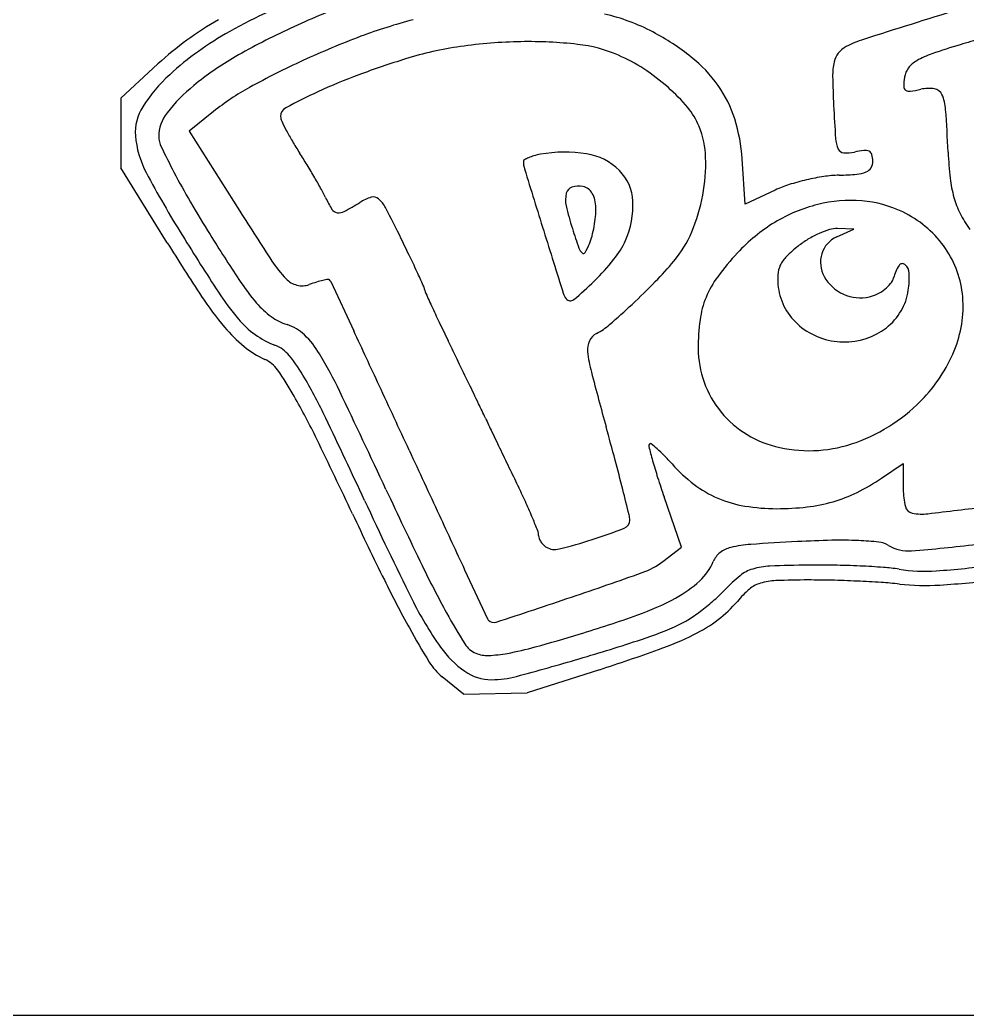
# Model space of a CAD drawing. Extents: x 0 to 8.27, y 0 to 1.29.
# Drawn here: x 3.079 to 3.856, y 0 to 0.816 of the extents above; entities that cross this region are included whole.
import ezdxf

# ---------------------------------------------------------------- set-up
doc = ezdxf.new("R2010")
doc.units = 0
doc.layers.get('0').update_dxf_attribs({"linetype": 'CONTINUOUS'})

msp = doc.modelspace()

# ---------------------------------------------------------------- linework, layer by layer
at = {"color": 7}
for points in [[(3.162085, 0.752106), (3.192604, 0.780153)], [(3.162085, 0.752106), (3.162085, 0.694859)], [(3.238196, 0.741038), (3.218228, 0.724885), (3.259856, 0.659302)], [(3.698957, 0.676708), (3.674385, 0.665239), (3.671885, 0.70229)], [(3.200272, 0.63344), (3.162085, 0.694859)], [(3.749411, 0.638338), (3.763432, 0.644719), (3.749889, 0.645125)], [(3.334348, 0.601621), (3.353175, 0.561312)], [(3.786056, 0.440282), (3.803937, 0.452296), (3.803937, 0.431317)], [(3.606715, 0.372123), (3.62202, 0.383881), (3.607794, 0.425036)], [(3.444163, 0.36533), (3.462985, 0.324962)], [(3.554674, 0.28332), (3.495474, 0.264234)], [(3.443201, 0.263354), (3.425792, 0.277483)], [(3.443201, 0.263354), (3.495474, 0.264229)], [(0, 0), (8.267717, 0)]]:
    msp.add_lwpolyline(points, dxfattribs=at)
for points in [[(3.318428, 0.838197), (3.295375, 0.829157), (3.273008, 0.818636), (3.251483, 0.806706)], [(3.34887, 0.829765), (3.332787, 0.82333), (3.316885, 0.816501), (3.301178, 0.809285)], [(3.84933, 0.824833), (3.823332, 0.816698), (3.79735, 0.808522), (3.771382, 0.800303)], [(3.242425, 0.816459), (3.224402, 0.806194), (3.207685, 0.794012), (3.192604, 0.780153)], [(3.401944, 0.816376), (3.387411, 0.812614), (3.373114, 0.808085), (3.35912, 0.80281)], [(3.598571, 0.806369), (3.586107, 0.812978), (3.572728, 0.81792), (3.558821, 0.821051)], [(3.301178, 0.809285), (3.285738, 0.802193), (3.270662, 0.794415), (3.256002, 0.785977)], [(3.251483, 0.806706), (3.233641, 0.796817), (3.217122, 0.784941), (3.202283, 0.771334)], [(3.35912, 0.80281), (3.342994, 0.796732), (3.327112, 0.790095), (3.311504, 0.782914)], [(3.629961, 0.785845), (3.620202, 0.793599), (3.609693, 0.80047), (3.598571, 0.806369)], [(3.771382, 0.800303), (3.76647, 0.798749), (3.761723, 0.796767), (3.757201, 0.794382)], [(3.867892, 0.800948), (3.862142, 0.799307), (3.856403, 0.797634), (3.850674, 0.795929)], [(3.440652, 0.794411), (3.425418, 0.792228), (3.410404, 0.788844), (3.395769, 0.784297)], [(3.490405, 0.798393), (3.473745, 0.798103), (3.457125, 0.796773), (3.440652, 0.794411)], [(3.536727, 0.796221), (3.521356, 0.797936), (3.50588, 0.798662), (3.490405, 0.798393)], [(3.570253, 0.787331), (3.559638, 0.791926), (3.548325, 0.794925), (3.536727, 0.796221)], [(3.757201, 0.794382), (3.754655, 0.79304), (3.752428, 0.791219), (3.750659, 0.789032)], [(3.850674, 0.795929), (3.842895, 0.793613), (3.835168, 0.791141), (3.827499, 0.788517)], [(3.256002, 0.785977), (3.243964, 0.779048), (3.232572, 0.771166), (3.22195, 0.762415)], [(3.395769, 0.784297), (3.382804, 0.780269), (3.369963, 0.775893), (3.357262, 0.771176)], [(3.591122, 0.776111), (3.584528, 0.780421), (3.577545, 0.784176), (3.570253, 0.787331)], [(3.652051, 0.762497), (3.645899, 0.771229), (3.638461, 0.779091), (3.629961, 0.785845)], [(3.750659, 0.789032), (3.748946, 0.786914), (3.747764, 0.784456), (3.747202, 0.781845)], [(3.827499, 0.788517), (3.823141, 0.787024), (3.818956, 0.785115), (3.81501, 0.782818)], [(3.311504, 0.782914), (3.296653, 0.776082), (3.282073, 0.768736), (3.267795, 0.760892)], [(3.610999, 0.760975), (3.604774, 0.766471), (3.598131, 0.77153), (3.591122, 0.776111)], [(3.747202, 0.781845), (3.746362, 0.777943), (3.74597, 0.773967), (3.74603, 0.769985)], [(3.808201, 0.776855), (3.806489, 0.774627), (3.805375, 0.77204), (3.804955, 0.769317)], [(3.81501, 0.782818), (3.812349, 0.781269), (3.810036, 0.779243), (3.808201, 0.776855)], [(3.202283, 0.771334), (3.19375, 0.76351), (3.186323, 0.754679), (3.180185, 0.745061)], [(3.357262, 0.771176), (3.345934, 0.766968), (3.334789, 0.762334), (3.323854, 0.757284)], [(3.746031, 0.769985), (3.746153, 0.76201), (3.746411, 0.754036), (3.746806, 0.746069)], [(3.804955, 0.769317), (3.804574, 0.766838), (3.80436, 0.76434), (3.804316, 0.761836)], [(3.22195, 0.762415), (3.213823, 0.755721), (3.206492, 0.748213), (3.200085, 0.740024)], [(3.267795, 0.760892), (3.257312, 0.755133), (3.247405, 0.748488), (3.238196, 0.741038)], [(3.627127, 0.744392), (3.622205, 0.750297), (3.616814, 0.755841), (3.610999, 0.760975)], [(3.665688, 0.735035), (3.66261, 0.744776), (3.658014, 0.754031), (3.652051, 0.762497)], [(3.804317, 0.761836), (3.804295, 0.760611), (3.804881, 0.759446), (3.805901, 0.758686)], [(3.809679, 0.757734), (3.812589, 0.758138), (3.815475, 0.758679), (3.818327, 0.759354)], [(3.829496, 0.759776), (3.825781, 0.760361), (3.821979, 0.760216), (3.818327, 0.759349)], [(3.835648, 0.755136), (3.834587, 0.757584), (3.83226, 0.759339), (3.829496, 0.759776)], [(3.323854, 0.757284), (3.314941, 0.753168), (3.306156, 0.74881), (3.297511, 0.744213)], [(3.805901, 0.758686), (3.806968, 0.757893), (3.808335, 0.75755), (3.809679, 0.757738)], [(3.838699, 0.742702), (3.838397, 0.746974), (3.837367, 0.751173), (3.835648, 0.755136)], [(3.180185, 0.745061), (3.175604, 0.737881), (3.173499, 0.729536), (3.174163, 0.721179)], [(3.297511, 0.744213), (3.294745, 0.742743), (3.293087, 0.739935), (3.293218, 0.736943)], [(3.636417, 0.728912), (3.634166, 0.734485), (3.631034, 0.739704), (3.627127, 0.744392)], [(3.746806, 0.746069), (3.747254, 0.737034), (3.747795, 0.728004), (3.74843, 0.71898)], [(3.200085, 0.740024), (3.195655, 0.734361), (3.19329, 0.727497), (3.193343, 0.720459)], [(3.293218, 0.736943), (3.293273, 0.735689), (3.293577, 0.734456), (3.294113, 0.733307)], [(3.671885, 0.70229), (3.671135, 0.713391), (3.669057, 0.724376), (3.665688, 0.735035)], [(3.840728, 0.707703), (3.840199, 0.719376), (3.839523, 0.731044), (3.838699, 0.742702)], [(3.294112, 0.733307), (3.295312, 0.730736), (3.29657, 0.72819), (3.297886, 0.725671)], [(3.641835, 0.703334), (3.641554, 0.712086), (3.639723, 0.720731), (3.636417, 0.728912)], [(3.174162, 0.721179), (3.174989, 0.710753), (3.177962, 0.70058), (3.182914, 0.691227)], [(3.193343, 0.720459), (3.193365, 0.717621), (3.19402, 0.714819), (3.195267, 0.712235)], [(3.297886, 0.725671), (3.299468, 0.722643), (3.301132, 0.719653), (3.302874, 0.716705)], [(3.74843, 0.71898), (3.748639, 0.71601), (3.749374, 0.713095), (3.750604, 0.710354)], [(3.195267, 0.712235), (3.198642, 0.705243), (3.202134, 0.698302), (3.205741, 0.691413)], [(3.302874, 0.716705), (3.304759, 0.713516), (3.306712, 0.710363), (3.308731, 0.707248)], [(3.750604, 0.710354), (3.751388, 0.708608), (3.753127, 0.707411), (3.755128, 0.707242)], [(3.315017, 0.697273), (3.312965, 0.700622), (3.31087, 0.703947), (3.308731, 0.707248)], [(3.496477, 0.703229), (3.495345, 0.702745), (3.494254, 0.70218), (3.493213, 0.701539)], [(3.501008, 0.704811), (3.49946, 0.704385), (3.497946, 0.703856), (3.496477, 0.703229)], [(3.506379, 0.706037), (3.50457, 0.705708), (3.502777, 0.705299), (3.501008, 0.704811)], [(3.544211, 0.706433), (3.531678, 0.708444), (3.518864, 0.708313), (3.506379, 0.706048)], [(3.571066, 0.69278), (3.563944, 0.699987), (3.554507, 0.704784), (3.544211, 0.706433)], [(3.639485, 0.672565), (3.641378, 0.682719), (3.642166, 0.693029), (3.641835, 0.703334)], [(3.755128, 0.707242), (3.758085, 0.706993), (3.761065, 0.707214), (3.763943, 0.707898)], [(3.771621, 0.709239), (3.769035, 0.708942), (3.76647, 0.708492), (3.763943, 0.707894)], [(3.77593, 0.708505), (3.774605, 0.709156), (3.773104, 0.709413), (3.771621, 0.709245)], [(3.778243, 0.705795), (3.777908, 0.706964), (3.777069, 0.707947), (3.77593, 0.708505)], [(3.778973, 0.700536), (3.778979, 0.702312), (3.778733, 0.70408), (3.778243, 0.705795)], [(3.840728, 0.707703), (3.841051, 0.700569), (3.841615, 0.693447), (3.842418, 0.686348)], [(3.3213, 0.686752), (3.319247, 0.69028), (3.317152, 0.693788), (3.315017, 0.697273)], [(3.493213, 0.701539), (3.49268, 0.701211), (3.492358, 0.700652), (3.492358, 0.700051)], [(3.492358, 0.700051), (3.492359, 0.698001), (3.492668, 0.695962), (3.493277, 0.693995)], [(3.493276, 0.693995), (3.498515, 0.677062), (3.503772, 0.660134), (3.509046, 0.643211)], [(3.77355, 0.691597), (3.775236, 0.692304), (3.776624, 0.693519), (3.777499, 0.695052)], [(3.777499, 0.695052), (3.77846, 0.696738), (3.778966, 0.698622), (3.778973, 0.700536)], [(3.182914, 0.691227), (3.19224, 0.673613), (3.202193, 0.6563), (3.212757, 0.63932)], [(3.205741, 0.691413), (3.210084, 0.68312), (3.214613, 0.674915), (3.219326, 0.666803)], [(3.326736, 0.677164), (3.324961, 0.680379), (3.323149, 0.683575), (3.3213, 0.686752)], [(3.582203, 0.667605), (3.581802, 0.676983), (3.577851, 0.685915), (3.571066, 0.69278)], [(3.738838, 0.687792), (3.734003, 0.687053), (3.729203, 0.686128), (3.724448, 0.68502)], [(3.751231, 0.688894), (3.747079, 0.688786), (3.742939, 0.688418), (3.738838, 0.687792)], [(3.751231, 0.688894), (3.756101, 0.689018), (3.760965, 0.689285), (3.765817, 0.689696)], [(3.765817, 0.689701), (3.768488, 0.689928), (3.7711, 0.690569), (3.77355, 0.691597)], [(3.842418, 0.686348), (3.843014, 0.681075), (3.844034, 0.675853), (3.845469, 0.670727)], [(3.532229, 0.678979), (3.529892, 0.678228), (3.528126, 0.676397), (3.527555, 0.67413)], [(3.541234, 0.679567), (3.53823, 0.680113), (3.535126, 0.679912), (3.532229, 0.678983)], [(3.545543, 0.677697), (3.544288, 0.678639), (3.542809, 0.67928), (3.541234, 0.679567)], [(3.548889, 0.674011), (3.548033, 0.67543), (3.546897, 0.676681), (3.545543, 0.677697)], [(3.710373, 0.681158), (3.706466, 0.67992), (3.702651, 0.678433), (3.698957, 0.676708)], [(3.724448, 0.68502), (3.719703, 0.683914), (3.715007, 0.682626), (3.710373, 0.681158)], [(3.330117, 0.670502), (3.329069, 0.672758), (3.327941, 0.67498), (3.326736, 0.677164)], [(3.330117, 0.670502), (3.331648, 0.667204), (3.333384, 0.663994), (3.335316, 0.660889)], [(3.367634, 0.670799), (3.364286, 0.669761), (3.361097, 0.668312), (3.358149, 0.666489)], [(3.373598, 0.669569), (3.371995, 0.670971), (3.369711, 0.671442), (3.367634, 0.670799)], [(3.379279, 0.662343), (3.377874, 0.665061), (3.375948, 0.667511), (3.373598, 0.669569)], [(3.527555, 0.67413), (3.526697, 0.670716), (3.526658, 0.667165), (3.527442, 0.663735)], [(3.55104, 0.668665), (3.550619, 0.670541), (3.549894, 0.672345), (3.548889, 0.674011)], [(3.630444, 0.64236), (3.634529, 0.652115), (3.637558, 0.662235), (3.639485, 0.672565)], [(3.845469, 0.670727), (3.846732, 0.666214), (3.848432, 0.66182), (3.850547, 0.657601)], [(3.219326, 0.666803), (3.224538, 0.657834), (3.229898, 0.648943), (3.235406, 0.640133)], [(3.345431, 0.659144), (3.349749, 0.661469), (3.35399, 0.663919), (3.358149, 0.666489)], [(3.392203, 0.636683), (3.387987, 0.645277), (3.383679, 0.653831), (3.379279, 0.662343)], [(3.527441, 0.663735), (3.528874, 0.65746), (3.530582, 0.651244), (3.532561, 0.645103)], [(3.551842, 0.661977), (3.551801, 0.664226), (3.551533, 0.666465), (3.551039, 0.668665)], [(3.551547, 0.654969), (3.551786, 0.657298), (3.551884, 0.659637), (3.551842, 0.661977)], [(3.57612, 0.635471), (3.580598, 0.645638), (3.582674, 0.656604), (3.582203, 0.667605)], [(3.733794, 0.664876), (3.721301, 0.661786), (3.709411, 0.656831), (3.698575, 0.6502)], [(3.769976, 0.667787), (3.757828, 0.668778), (3.745589, 0.667793), (3.733794, 0.664876)], [(3.803494, 0.658734), (3.793044, 0.663761), (3.781663, 0.666835), (3.769976, 0.667787)], [(3.259856, 0.659302), (3.268525, 0.645644), (3.277296, 0.632045), (3.286169, 0.618505)], [(3.335316, 0.660889), (3.336242, 0.659401), (3.337831, 0.658386), (3.33964, 0.658127)], [(3.33964, 0.658127), (3.341637, 0.657842), (3.343678, 0.658202), (3.345431, 0.659148)], [(3.550402, 0.646882), (3.550887, 0.649564), (3.551269, 0.652261), (3.551546, 0.654969)], [(3.836927, 0.631112), (3.828385, 0.642794), (3.816895, 0.652287), (3.803494, 0.658734)], [(3.850547, 0.657601), (3.852846, 0.653014), (3.85549, 0.648588), (3.858458, 0.644356)], [(3.532561, 0.645103), (3.534295, 0.639724), (3.536085, 0.63436), (3.537931, 0.629014)], [(3.548662, 0.639002), (3.549343, 0.641608), (3.549924, 0.644236), (3.550402, 0.646882)], [(3.698575, 0.6502), (3.687193, 0.643234), (3.676881, 0.634824), (3.66793, 0.625205)], [(3.749889, 0.645115), (3.747686, 0.645182), (3.745488, 0.64489), (3.743391, 0.644251)], [(3.212757, 0.63932), (3.222439, 0.623757), (3.232272, 0.608279), (3.242254, 0.592886)], [(3.235406, 0.640133), (3.243122, 0.627793), (3.250992, 0.615538), (3.259014, 0.603373)], [(3.509046, 0.643211), (3.514366, 0.626139), (3.519701, 0.60907), (3.52505, 0.592006)], [(3.54654, 0.632659), (3.54739, 0.634729), (3.548099, 0.636847), (3.548662, 0.639002)], [(3.615808, 0.618409), (3.621904, 0.625673), (3.626836, 0.633743), (3.630444, 0.64236)], [(3.734831, 0.641036), (3.731721, 0.639642), (3.728705, 0.638068), (3.725801, 0.636321)], [(3.743391, 0.644246), (3.740467, 0.643352), (3.737608, 0.64228), (3.734831, 0.641036)], [(3.749411, 0.638338), (3.743404, 0.635605), (3.738928, 0.630573), (3.737116, 0.624518)], [(3.200272, 0.63344), (3.209444, 0.618688), (3.218825, 0.604051), (3.228413, 0.589535)], [(3.399541, 0.621545), (3.39712, 0.626601), (3.394674, 0.631648), (3.392203, 0.636683)], [(3.537931, 0.629014), (3.538439, 0.627543), (3.53933, 0.626216), (3.540523, 0.625154)], [(3.543019, 0.625525), (3.544358, 0.627827), (3.545535, 0.63021), (3.54654, 0.632659)], [(3.566639, 0.619895), (3.570489, 0.624685), (3.573675, 0.629919), (3.57612, 0.635471)], [(3.717647, 0.63067), (3.714315, 0.628024), (3.711152, 0.625194), (3.708174, 0.622196)], [(3.725801, 0.636321), (3.722954, 0.634608), (3.72023, 0.63272), (3.717647, 0.63067)], [(3.85241, 0.59183), (3.850787, 0.605934), (3.845466, 0.619435), (3.836927, 0.631112)], [(3.405724, 0.608383), (3.403696, 0.612784), (3.401635, 0.617171), (3.399541, 0.621545)], [(3.540523, 0.625154), (3.540881, 0.624833), (3.541377, 0.624687), (3.541866, 0.624759)], [(3.541866, 0.624759), (3.542354, 0.62483), (3.54278, 0.625111), (3.543019, 0.625519)], [(3.66793, 0.625205), (3.662143, 0.618988), (3.656735, 0.612466), (3.651732, 0.605671)], [(3.708174, 0.622196), (3.706074, 0.620082), (3.704356, 0.617657), (3.703088, 0.615019)], [(3.737116, 0.624518), (3.735236, 0.618233), (3.735957, 0.61151), (3.739134, 0.605708)], [(3.286169, 0.618505), (3.289551, 0.613345), (3.293407, 0.608475), (3.297691, 0.603951)], [(3.550403, 0.601936), (3.556176, 0.607624), (3.561597, 0.61362), (3.566639, 0.619895)], [(3.600571, 0.601574), (3.605869, 0.607006), (3.610952, 0.612622), (3.615808, 0.618409)], [(3.703088, 0.615019), (3.701904, 0.612553), (3.701214, 0.609903), (3.701051, 0.607201)], [(3.800443, 0.614849), (3.79847, 0.611647), (3.796967, 0.608208), (3.795974, 0.604626)], [(3.802709, 0.616315), (3.801758, 0.61617), (3.800926, 0.615629), (3.800443, 0.614843)], [(3.805352, 0.615593), (3.80463, 0.616195), (3.80366, 0.616461), (3.802709, 0.616315)], [(3.80885, 0.608558), (3.808757, 0.611257), (3.807492, 0.6138), (3.805352, 0.615593)], [(3.41095, 0.596973), (3.409217, 0.60078), (3.407476, 0.604584), (3.405724, 0.608383)], [(3.651732, 0.605671), (3.64784, 0.600385), (3.64463, 0.594681), (3.642169, 0.588678)], [(3.701051, 0.607201), (3.700844, 0.603752), (3.700963, 0.600292), (3.701408, 0.596862)], [(3.739134, 0.605708), (3.742591, 0.599395), (3.748139, 0.594319), (3.754935, 0.591254)], [(3.793547, 0.59994), (3.794678, 0.601334), (3.795503, 0.602927), (3.795974, 0.604626)], [(3.808094, 0.594474), (3.808761, 0.599141), (3.809014, 0.603852), (3.80885, 0.608558)], [(3.259014, 0.603373), (3.263445, 0.596652), (3.268309, 0.590194), (3.273577, 0.584034)], [(3.297691, 0.603951), (3.300073, 0.601436), (3.303176, 0.599625), (3.306625, 0.598737)], [(3.306625, 0.598737), (3.309974, 0.597873), (3.313528, 0.598033), (3.316775, 0.599196)], [(3.322734, 0.601186), (3.320731, 0.60057), (3.318744, 0.599908), (3.316775, 0.599202)], [(3.327976, 0.602597), (3.326211, 0.602188), (3.324462, 0.601718), (3.322734, 0.601186)], [(3.332253, 0.60347), (3.330819, 0.603214), (3.329393, 0.602923), (3.327976, 0.602595)], [(3.333434, 0.603053), (3.333153, 0.603388), (3.332698, 0.603549), (3.332253, 0.60347)], [(3.334348, 0.601621), (3.334109, 0.602133), (3.333802, 0.602614), (3.333434, 0.603053)], [(3.411348, 0.595145), (3.411348, 0.595773), (3.411213, 0.596395), (3.41095, 0.596973)], [(3.533709, 0.586869), (3.539504, 0.591659), (3.545074, 0.596686), (3.550403, 0.601936)], [(3.581523, 0.582931), (3.588025, 0.589005), (3.594376, 0.595221), (3.600571, 0.601574)], [(3.701408, 0.596862), (3.702988, 0.584683), (3.709228, 0.573468), (3.718955, 0.565323)], [(3.788882, 0.595363), (3.790614, 0.596719), (3.792179, 0.598254), (3.793547, 0.59994)], [(3.228413, 0.589535), (3.234198, 0.580776), (3.240495, 0.572328), (3.247275, 0.564229)], [(3.242254, 0.592886), (3.247211, 0.585242), (3.252663, 0.577894), (3.258578, 0.570882)], [(3.411348, 0.595145), (3.411348, 0.594515), (3.411483, 0.593892), (3.411746, 0.593313)], [(3.411746, 0.593313), (3.413502, 0.589441), (3.415268, 0.585572), (3.417044, 0.581707)], [(3.52505, 0.592006), (3.525558, 0.590385), (3.526365, 0.58886), (3.527433, 0.587502)], [(3.642169, 0.588678), (3.639749, 0.582776), (3.638105, 0.576617), (3.637272, 0.570337)], [(3.754935, 0.591254), (3.76159, 0.588252), (3.769147, 0.587537), (3.776302, 0.589231)], [(3.776302, 0.589231), (3.778572, 0.589768), (3.780768, 0.590556), (3.782844, 0.591577)], [(3.782844, 0.591577), (3.784993, 0.592634), (3.787017, 0.593904), (3.788882, 0.595363)], [(3.790088, 0.563812), (3.799955, 0.57154), (3.806382, 0.582484), (3.808094, 0.594474)], [(3.846771, 0.547607), (3.852201, 0.561749), (3.85413, 0.576876), (3.85241, 0.59183)], [(3.273577, 0.584034), (3.277112, 0.579901), (3.281138, 0.576163), (3.285575, 0.572894)], [(3.417044, 0.581707), (3.419098, 0.577233), (3.421186, 0.572773), (3.423306, 0.568327)], [(3.527433, 0.587502), (3.528149, 0.586595), (3.529234, 0.586011), (3.530426, 0.585892)], [(3.530426, 0.585892), (3.531618, 0.585774), (3.532808, 0.586131), (3.533709, 0.586877)], [(3.563088, 0.566378), (3.569348, 0.57178), (3.575494, 0.577299), (3.581523, 0.582931)], [(3.285575, 0.572894), (3.289469, 0.570025), (3.293851, 0.567803), (3.298535, 0.566321)], [(3.247275, 0.564229), (3.25207, 0.558502), (3.257419, 0.553207), (3.263252, 0.548414)], [(3.258578, 0.570882), (3.262576, 0.566144), (3.267181, 0.561891), (3.272287, 0.558222)], [(3.312773, 0.557902), (3.3088, 0.561731), (3.30392, 0.564617), (3.298535, 0.566321)], [(3.423306, 0.568327), (3.425759, 0.563184), (3.428236, 0.558051), (3.430737, 0.552929)], [(3.552379, 0.559151), (3.556243, 0.561147), (3.559838, 0.563573), (3.563087, 0.566378)], [(3.637272, 0.570337), (3.63623, 0.56248), (3.635714, 0.554569), (3.635726, 0.546651)], [(3.718955, 0.565323), (3.728773, 0.557102), (3.741361, 0.55243), (3.754485, 0.552136)], [(3.754485, 0.552136), (3.767457, 0.551846), (3.780103, 0.555993), (3.790088, 0.563812)], [(3.272287, 0.558222), (3.277296, 0.554623), (3.282785, 0.551661), (3.288612, 0.549411)], [(3.325222, 0.542293), (3.321806, 0.547983), (3.317622, 0.55323), (3.312773, 0.557902)], [(3.374113, 0.516344), (3.367151, 0.53134), (3.360172, 0.54633), (3.353175, 0.561312)], [(3.552379, 0.559151), (3.549774, 0.557806), (3.547722, 0.555676), (3.546549, 0.553102)], [(3.263252, 0.548414), (3.268407, 0.54418), (3.274144, 0.54062), (3.280308, 0.537833)], [(3.300352, 0.540922), (3.29731, 0.544687), (3.293257, 0.547618), (3.288612, 0.549411)], [(3.438973, 0.536005), (3.436236, 0.54165), (3.433491, 0.547291), (3.430737, 0.552929)], [(3.546549, 0.553102), (3.545266, 0.550284), (3.544756, 0.547207), (3.545067, 0.544154)], [(3.821004, 0.506497), (3.832235, 0.518565), (3.840974, 0.532508), (3.846771, 0.547607)], [(3.312945, 0.522588), (3.309248, 0.528993), (3.305038, 0.535122), (3.300352, 0.540922)], [(3.341724, 0.511564), (3.336728, 0.522042), (3.331222, 0.532295), (3.325222, 0.542293)], [(3.545067, 0.544154), (3.54564, 0.538519), (3.546654, 0.532932), (3.5481, 0.527438)], [(3.635726, 0.546651), (3.635754, 0.527827), (3.642361, 0.509538), (3.654524, 0.494617)], [(3.290681, 0.529294), (3.288108, 0.532975), (3.284522, 0.535927), (3.280308, 0.537833)], [(3.447684, 0.517982), (3.444787, 0.523993), (3.441884, 0.530001), (3.438973, 0.536005)], [(3.304312, 0.507711), (3.300119, 0.515097), (3.295571, 0.522299), (3.290681, 0.529294)], [(3.33026, 0.48972), (3.324926, 0.500876), (3.31915, 0.51184), (3.312945, 0.522588)], [(3.5481, 0.527438), (3.552036, 0.512487), (3.556059, 0.497556), (3.560169, 0.482646)], [(3.398717, 0.463252), (3.390528, 0.480954), (3.382327, 0.498651), (3.374113, 0.516344)], [(3.455623, 0.501455), (3.452983, 0.506967), (3.450337, 0.512476), (3.447684, 0.517982)], [(3.322876, 0.472472), (3.317068, 0.484393), (3.310877, 0.496145), (3.304312, 0.507711)], [(3.379664, 0.431142), (3.367131, 0.457997), (3.354484, 0.484804), (3.341724, 0.511564)], [(3.765325, 0.469777), (3.786746, 0.477612), (3.805846, 0.490209), (3.821004, 0.506497)], [(3.461199, 0.48971), (3.459354, 0.493631), (3.457495, 0.497546), (3.455623, 0.501455)], [(3.654524, 0.494617), (3.666485, 0.479942), (3.683485, 0.469651), (3.702607, 0.465507)], [(3.362111, 0.422097), (3.351628, 0.444693), (3.34101, 0.467235), (3.33026, 0.48972)], [(3.461199, 0.48971), (3.462984, 0.485919), (3.464779, 0.482132), (3.466585, 0.47835)], [(3.567615, 0.455177), (3.565172, 0.464343), (3.56269, 0.473499), (3.560169, 0.482646)], [(3.466585, 0.47835), (3.468984, 0.473323), (3.471389, 0.468299), (3.4738, 0.463277)], [(3.352209, 0.411164), (3.342578, 0.431662), (3.3328, 0.452099), (3.322876, 0.472472)], [(3.595675, 0.468401), (3.595185, 0.467887), (3.594998, 0.467178), (3.595174, 0.466507)], [(3.595174, 0.466507), (3.596209, 0.462582), (3.597273, 0.458663), (3.598366, 0.454752)], [(3.597195, 0.468505), (3.596738, 0.468858), (3.596067, 0.468807), (3.595675, 0.46839)], [(3.602033, 0.464501), (3.600461, 0.465879), (3.598848, 0.467214), (3.597195, 0.468505)], [(3.702607, 0.465507), (3.723495, 0.46098), (3.745342, 0.462468), (3.765325, 0.469777)], [(3.398717, 0.463252), (3.406901, 0.445562), (3.415094, 0.427876), (3.423298, 0.410195)], [(3.4738, 0.463277), (3.476362, 0.45794), (3.478931, 0.452606), (3.481505, 0.447275)], [(3.607852, 0.45899), (3.605988, 0.460897), (3.604047, 0.462735), (3.602033, 0.464501)], [(3.61436, 0.452022), (3.612247, 0.454391), (3.610077, 0.456714), (3.607852, 0.45899)], [(3.573892, 0.431006), (3.571851, 0.439075), (3.569758, 0.447132), (3.567615, 0.455177)], [(3.598366, 0.454752), (3.599656, 0.450136), (3.601032, 0.445542), (3.602493, 0.440972)], [(3.61436, 0.452022), (3.619798, 0.445924), (3.625838, 0.440327), (3.632398, 0.435307)], [(3.481505, 0.447275), (3.483845, 0.44243), (3.486192, 0.437588), (3.488547, 0.43275)], [(3.602493, 0.440972), (3.604197, 0.435642), (3.605964, 0.430329), (3.607794, 0.425036)], [(3.49478, 0.419511), (3.49276, 0.423948), (3.490682, 0.428361), (3.488547, 0.43275)], [(3.632398, 0.435307), (3.638335, 0.430764), (3.644866, 0.426958), (3.651829, 0.423983)], [(3.766012, 0.42868), (3.772967, 0.432111), (3.779664, 0.435987), (3.786056, 0.440282)], [(3.379664, 0.431142), (3.38939, 0.410304), (3.399265, 0.389528), (3.409291, 0.368818)], [(3.579048, 0.410376), (3.57735, 0.417257), (3.575631, 0.424134), (3.573892, 0.431006)], [(3.74631, 0.421043), (3.753111, 0.423013), (3.759707, 0.42557), (3.766012, 0.42868)], [(3.803937, 0.431317), (3.803937, 0.426528), (3.804511, 0.421756), (3.805648, 0.417089)], [(3.362111, 0.422097), (3.374669, 0.395031), (3.387577, 0.36811), (3.400832, 0.341342)], [(3.500041, 0.4074), (3.498359, 0.411464), (3.496605, 0.415502), (3.49478, 0.419511)], [(3.651829, 0.423983), (3.658893, 0.420965), (3.666331, 0.418797), (3.673968, 0.417531)], [(3.673968, 0.417531), (3.682599, 0.4161), (3.691346, 0.41538), (3.70011, 0.415381)], [(3.70011, 0.415381), (3.708431, 0.415382), (3.716746, 0.415851), (3.725008, 0.416786)], [(3.725008, 0.416786), (3.732229, 0.417604), (3.739358, 0.419028), (3.74631, 0.421043)], [(3.805648, 0.417089), (3.806299, 0.414419), (3.808525, 0.412343), (3.811362, 0.411758)], [(3.824137, 0.411211), (3.840266, 0.413112), (3.856382, 0.415107), (3.872485, 0.417196)], [(3.352209, 0.411164), (3.360741, 0.393007), (3.369445, 0.374922), (3.37832, 0.356912)], [(3.423298, 0.410195), (3.430239, 0.395234), (3.437194, 0.380279), (3.444163, 0.36533)], [(3.5796, 0.405839), (3.5796, 0.407367), (3.579415, 0.408889), (3.579047, 0.410376)], [(3.811362, 0.411758), (3.815557, 0.410896), (3.819877, 0.410713), (3.824137, 0.411217)], [(3.504117, 0.397187), (3.502802, 0.400607), (3.501443, 0.404011), (3.500041, 0.4074)], [(3.574986, 0.399329), (3.577779, 0.400418), (3.579601, 0.402988), (3.5796, 0.405839)], [(3.504822, 0.393411), (3.504822, 0.394699), (3.504584, 0.395977), (3.504118, 0.397187)], [(3.504822, 0.393411), (3.504822, 0.392549), (3.50498, 0.391693), (3.50529, 0.390881)], [(3.548657, 0.389967), (3.557535, 0.392827), (3.566316, 0.395949), (3.574986, 0.399329)], [(3.50529, 0.390881), (3.505653, 0.389928), (3.506124, 0.389014), (3.506693, 0.388155)], [(3.506693, 0.388155), (3.507288, 0.387258), (3.507979, 0.386421), (3.508756, 0.385658)], [(3.508756, 0.385658), (3.509482, 0.384944), (3.510301, 0.38432), (3.511193, 0.3838)], [(3.511193, 0.3838), (3.514367, 0.381949), (3.518207, 0.38141), (3.521814, 0.382308)], [(3.521814, 0.382308), (3.530855, 0.384561), (3.539808, 0.387115), (3.548657, 0.389967)], [(3.678924, 0.386046), (3.673377, 0.385658), (3.667875, 0.38482), (3.662481, 0.383542)], [(3.717129, 0.388374), (3.704386, 0.387711), (3.691651, 0.386935), (3.678924, 0.386046)], [(3.745381, 0.389411), (3.735958, 0.389207), (3.72654, 0.388859), (3.717129, 0.388369)], [(3.767379, 0.389186), (3.760051, 0.389496), (3.752714, 0.389572), (3.745381, 0.389415)], [(3.783777, 0.387917), (3.77833, 0.388532), (3.77286, 0.388956), (3.767379, 0.389186)], [(3.791859, 0.38523), (3.789407, 0.386675), (3.786648, 0.387592), (3.783777, 0.387917)], [(3.791859, 0.38523), (3.797496, 0.381908), (3.804117, 0.380384), (3.810742, 0.380883)], [(3.810742, 0.380883), (3.82853, 0.382222), (3.84628, 0.383966), (3.863978, 0.386113)], [(3.653611, 0.379292), (3.651142, 0.377353), (3.649245, 0.374846), (3.648104, 0.372012)], [(3.662481, 0.383542), (3.659224, 0.38277), (3.656193, 0.381317), (3.653611, 0.379292)], [(3.409291, 0.368818), (3.415643, 0.355694), (3.422342, 0.342722), (3.429381, 0.329914)], [(3.589813, 0.36295), (3.595935, 0.365128), (3.601642, 0.368225), (3.606715, 0.372123)], [(3.636979, 0.356121), (3.641884, 0.360579), (3.645683, 0.366006), (3.648104, 0.372012)], [(3.694555, 0.368208), (3.689758, 0.368005), (3.685009, 0.367213), (3.680428, 0.365852)], [(3.726042, 0.369063), (3.715543, 0.368936), (3.705046, 0.368652), (3.694555, 0.368209)], [(3.746932, 0.369006), (3.739969, 0.36911), (3.733005, 0.36911), (3.726042, 0.369006)], [(3.768471, 0.368329), (3.761295, 0.368653), (3.754115, 0.368878), (3.746932, 0.369006)], [(3.787707, 0.367199), (3.781301, 0.367661), (3.774889, 0.368036), (3.768471, 0.368324)], [(3.830856, 0.36436), (3.846727, 0.365486), (3.862552, 0.36712), (3.878306, 0.369261)], [(3.531912, 0.342895), (3.551275, 0.34942), (3.570576, 0.356105), (3.589813, 0.36295)], [(3.670125, 0.360426), (3.665652, 0.356775), (3.661433, 0.352856), (3.657495, 0.348693)], [(3.680428, 0.365852), (3.676637, 0.364725), (3.673131, 0.362879), (3.670125, 0.360426)], [(3.800475, 0.365709), (3.796245, 0.366391), (3.791985, 0.366888), (3.787707, 0.367199)], [(3.800475, 0.365709), (3.810506, 0.364093), (3.820708, 0.36364), (3.830856, 0.36436)], [(3.37832, 0.356912), (3.384861, 0.343641), (3.391708, 0.330506), (3.398857, 0.317517)], [(3.617198, 0.342104), (3.624375, 0.345994), (3.631019, 0.350702), (3.636979, 0.356121)], [(3.686736, 0.354229), (3.683392, 0.353222), (3.680315, 0.35155), (3.677713, 0.349327)], [(3.699497, 0.356355), (3.695162, 0.356189), (3.690869, 0.355474), (3.686736, 0.354229)], [(3.726043, 0.356887), (3.717191, 0.356872), (3.708341, 0.356694), (3.699497, 0.356356)], [(3.745022, 0.356668), (3.738697, 0.356822), (3.73237, 0.356891), (3.726042, 0.356876)], [(3.766003, 0.355936), (3.759012, 0.356252), (3.752018, 0.356499), (3.745022, 0.356676)], [(3.785808, 0.354851), (3.779211, 0.355281), (3.772608, 0.355644), (3.766003, 0.355942)], [(3.800822, 0.353537), (3.795829, 0.354087), (3.790823, 0.354525), (3.785808, 0.354851)], [(3.800822, 0.353537), (3.811833, 0.352325), (3.822939, 0.352067), (3.834001, 0.352767)], [(3.834001, 0.352767), (3.849989, 0.353777), (3.865939, 0.355263), (3.881827, 0.357222)], [(3.470034, 0.322274), (3.490686, 0.329079), (3.511312, 0.335953), (3.531912, 0.342895)], [(3.64897, 0.34049), (3.651947, 0.343097), (3.654792, 0.345834), (3.657495, 0.348693)], [(3.677713, 0.349327), (3.674137, 0.346271), (3.670838, 0.342937), (3.667852, 0.339361)], [(3.400832, 0.341342), (3.40763, 0.327614), (3.415524, 0.314395), (3.424447, 0.301798)], [(3.586109, 0.328229), (3.596846, 0.332068), (3.607242, 0.336707), (3.617198, 0.342104)], [(3.6388, 0.332192), (3.642292, 0.334845), (3.645684, 0.337613), (3.64897, 0.34049)], [(3.652083, 0.324351), (3.657926, 0.328774), (3.663216, 0.33381), (3.667852, 0.339361)], [(3.429381, 0.329914), (3.434106, 0.321316), (3.439091, 0.312847), (3.444328, 0.304517)], [(3.53816, 0.31242), (3.554285, 0.317297), (3.570274, 0.322568), (3.586109, 0.328229)], [(3.6286, 0.324987), (3.63209, 0.327274), (3.635492, 0.329677), (3.6388, 0.332192)], [(3.462985, 0.324962), (3.463161, 0.324586), (3.463393, 0.324235), (3.463673, 0.32392)], [(3.463673, 0.32392), (3.465226, 0.322179), (3.467757, 0.321524), (3.470034, 0.322274)], [(3.589147, 0.308098), (3.59972, 0.311558), (3.610059, 0.315625), (3.620106, 0.320275)], [(3.620106, 0.320275), (3.623059, 0.321642), (3.625899, 0.323217), (3.6286, 0.324987)], [(3.632276, 0.312113), (3.639281, 0.315582), (3.645913, 0.31968), (3.652083, 0.324351)], [(3.398857, 0.317517), (3.404066, 0.308053), (3.409517, 0.298709), (3.415203, 0.289493)], [(3.502073, 0.301958), (3.514146, 0.305308), (3.526176, 0.308795), (3.53816, 0.31242)], [(3.603091, 0.299745), (3.613078, 0.303303), (3.622824, 0.307433), (3.632276, 0.312113)], [(3.444328, 0.304517), (3.446462, 0.301122), (3.449659, 0.298436), (3.453479, 0.296828)], [(3.538232, 0.292299), (3.555293, 0.297306), (3.572267, 0.302573), (3.589147, 0.308098)], [(3.424447, 0.301798), (3.429849, 0.294172), (3.436585, 0.287468), (3.444369, 0.281973)], [(3.453479, 0.296828), (3.456709, 0.295468), (3.46023, 0.294835), (3.463763, 0.294978)], [(3.463763, 0.294978), (3.468972, 0.295189), (3.474156, 0.295767), (3.479272, 0.296709)], [(3.479272, 0.296709), (3.486955, 0.298124), (3.494563, 0.299875), (3.502073, 0.301958)], [(3.554674, 0.28332), (3.570905, 0.288552), (3.587046, 0.294028), (3.603091, 0.299745)], [(3.415203, 0.289493), (3.418, 0.284961), (3.421578, 0.280902), (3.425792, 0.277483)], [(3.486802, 0.27783), (3.504005, 0.282462), (3.52115, 0.287286), (3.538232, 0.292299)], [(3.444369, 0.281973), (3.450677, 0.277519), (3.458343, 0.275113), (3.466222, 0.275112)], [(3.466222, 0.275112), (3.473182, 0.275113), (3.480109, 0.276027), (3.486802, 0.27783)]]:
    msp.add_open_spline(points, degree=3, dxfattribs=at)

doc.saveas('drawing.dxf')
